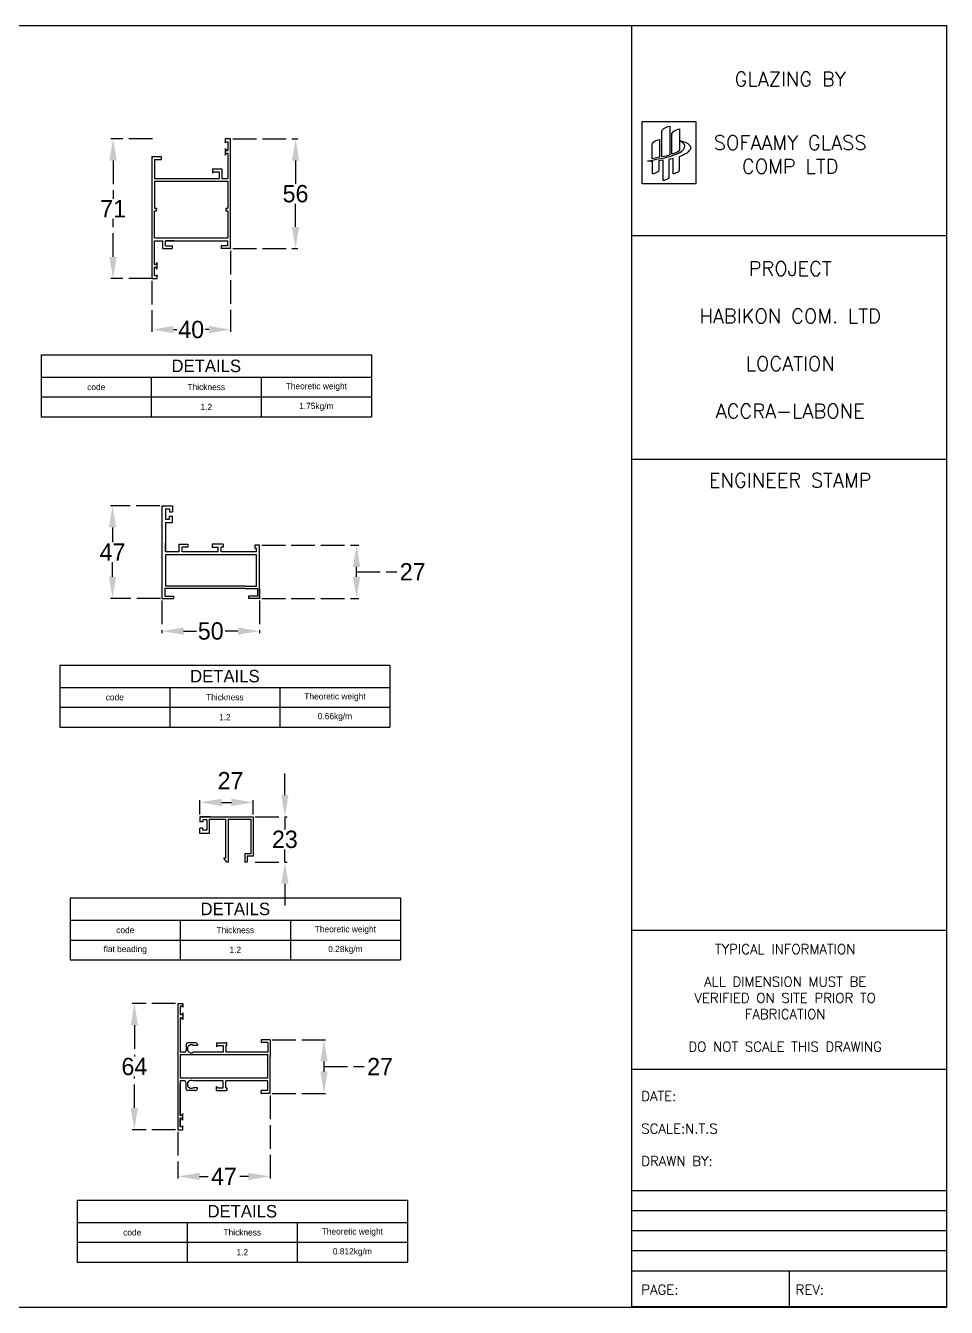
# Model space of a CAD drawing. Header units: millimetres. Extents: x -27371 to -844, y 11365 to 35579.
# Drawn here: x -13214 to -12747, y 11365 to 12015 of the extents above; entities that cross this region are included whole.
import ezdxf

# ---------------------------------------------------------------- set-up
doc = ezdxf.new("R2010")
doc.units = ezdxf.units.MM
doc.linetypes.add('ACAD_ISO02W100', pattern=[15, 12, -3])
doc.linetypes.add('ACAD_ISO12W100', pattern=[21, 12, -3, 0, -3, 0, -3])
doc.layers.get('Defpoints').update_dxf_attribs({"color": 140})
doc.styles.add('Annotative', font='romans.shx')
doc.dimstyles.new('1-1', dxfattribs={"dimscale": 1.1, "dimtxt": 3, "dimasz": 1.5, "dimexe": 1, "dimexo": 1, "dimtad": 0, "dimtih": 1, "dimtoh": 1, "dimdec": 1, "dimdsep": 46, "dimtxsty": 'Standard', "dimcen": 2.5, "dimclrd": 1, "dimclre": 1, "dimclrt": 7, "dimadec": 0, "dimazin": 0, "dimtfac": 1, "dimtdec": 1, "dimtmove": 1, "dimatfit": 3, "dimfxl": 1, "dimlwd": -1, "dimlwe": -1, "dimarcsym": 0})

# ---------------------------------------------------------------- blocks, each defined once
blk = doc.blocks.new('L - OUTER')
at = {"color": 5}
for p, q in [((-49.5, 47), (-49.5, 0)), ((-49.5, 47), (-44.1, 47)), ((-44.1, 47), (-44.1, 43.9)), ((-47.7, 45.4), (-47.7, 40.16)), ((-47.7, 45.4), (-45.7, 45.4)), ((-47.7, 45.4), (-47.7, 40.16)), ((-47.7, 40.16), (-45.7, 40.16)), ((-45.7, 45.4), (-45.7, 43.9)), ((-45.7, 43.9), (-44.1, 43.9)), ((-45.7, 41.66), (-44.1, 41.66)), ((-45.7, 40.16), (-45.7, 41.66)), ((-44.1, 38.56), (-44.1, 41.66)), ((-47.7, 38.56), (-47.7, 23.63)), ((-47.7, 38.56), (-44.1, 38.56)), ((-47.7, 23.63), (-47.7, 28.2)), ((-47.7, 26.7), (-47.7, 23.63)), ((-40.75, 27.5), (-36.29, 27.5)), ((-40.75, 26), (-40.75, 27.5)), ((-36.29, 27.5), (-36.29, 26)), ((-18.52, 27.5), (-23.99, 27.5)), ((-23.99, 27.5), (-23.99, 26)), ((-18.52, 27.5), (-18.52, 26)), ((0, 27), (-2.46, 27)), ((-2.46, 27), (-2.46, 25.5)), ((0, 0), (0, 27)), ((0, 25.5), (0, 27)), ((0, 23.63), (0, 26.11)), ((-40.75, 23.63), (-47.7, 23.63)), ((-44.1, 23.63), (-47.7, 23.63)), ((-47.7, 22.13), (-47.7, 6.2)), ((-1.5, 22.13), (-47.7, 22.13)), ((-40.75, 23.63), (-40.75, 26)), ((-39.25, 23.63), (-39.25, 26)), ((-36.29, 26), (-39.25, 26)), ((-21.02, 23.63), (-39.25, 23.63)), ((-21.02, 23.63), (-37.11, 23.63)), ((-23.99, 26), (-21.02, 26)), ((-21.02, 23.63), (-21.02, 26)), ((-19.52, 23.63), (-19.52, 26)), ((-18.52, 26), (-19.52, 26)), ((-1.5, 23.63), (-19.52, 23.63)), ((-2.46, 25.5), (-1.5, 25.5)), ((-1.5, 23.63), (-1.5, 25.5)), ((-1.5, 23.63), (-1.5, 25.5)), ((-1.5, 6.2), (-1.5, 22.13)), ((-49.2, 0), (-43.6, 0)), ((-49.2, 0), (-43.6, 0)), ((-7.34, 5.1), (-48.1, 5.1)), ((-48.1, 5.1), (-48.1, 1.1)), ((-48.1, 1.1), (-43.6, 1.1)), ((-7.34, 6.2), (-47.7, 6.2)), ((-43.6, 1.1), (-43.6, 0)), ((-7.34, 6.2), (-1.5, 6.2)), ((-7.34, 5.1), (-1.1, 5.1)), ((-5.6, 1.1), (-5.6, 0)), ((-1.1, 1.1), (-5.6, 1.1)), ((0, 0), (-5.6, 0)), ((0, 0), (-5.6, 0)), ((-1.1, 5.1), (-1.1, 1.1)), ((0, 5.1), (0, 0)), ((-49.5, 0), (-47.7, 0)), ((-49.5, 0), (-47.7, 0))]:
    blk.add_line(p, q, dxfattribs=at)
blk = doc.blocks.new('BEADING')
at = {"color": 5}
for p, q in [((-22.8, 23), (4.2, 23)), ((-17.4, 23), (-22.8, 23)), ((-22.8, 23), (-22.8, 20.4)), ((-21.2, 20.4), (-22.8, 20.4)), ((-19.2, 21.4), (-21.2, 21.4)), ((-21.2, 21.4), (-21.2, 20.4)), ((-19.2, 21.4), (-19.2, 16.16)), ((-19.2, 21.4), (-19.2, 16.16)), ((-18, 21.8), (-9.7, 21.8)), ((-18, 21.8), (-18, 14.56)), ((-9.7, 21.8), (-9.7, 2)), ((-8.5, 21.8), (3, 21.8)), ((-8.5, 21.8), (-8.5, 0)), ((3, 21.8), (3, 4.2)), ((4.2, 23), (4.2, 3)), ((-21.2, 17.16), (-22.8, 17.16)), ((-22.8, 14.56), (-22.8, 17.16)), ((-18, 14.56), (-22.8, 14.56)), ((-21.2, 16.16), (-21.2, 17.16)), ((-19.2, 16.16), (-21.2, 16.16)), ((-9.7, 2), (-10.7, 2)), ((-9.1, 0), (-10.7, 2)), ((-8.5, 0), (-9.1, 0)), ((3, 4.2), (0, 4.2)), ((0, 4.2), (0, 0)), ((1.2, 0), (0, 0)), ((4.2, 3), (1.2, 3)), ((1.2, 3), (1.2, 0))]:
    blk.add_line(p, q, dxfattribs=at)
blk = doc.blocks.new('BIG-Z')
at = {"color": 5}
for p, q in [((-40, 70.8), (-37.2, 70.8)), ((-40, 15.2), (-40, 70.8)), ((-38.6, 69.4), (-38.6, 65)), ((-37.64, 69.4), (-38.6, 69.4)), ((-37.9, 65), (-38.6, 65)), ((-37.2, 66), (-37.9, 65)), ((-37.2, 68.9), (-37.64, 69.4)), ((-37.2, 70.8), (-37.2, 68.9)), ((-37.2, 70.1), (-37.2, 68.9)), ((-37.2, 66), (-37.2, 62.6)), ((-38.6, 63.6), (-38.6, 50.8)), ((-37.9, 63.6), (-38.6, 63.6)), ((-37.2, 62.6), (-37.9, 63.6)), ((-4.8, 61.84), (-4.8, 60.44)), ((0, 61.84), (-4.8, 61.84)), ((-1.4, 60.44), (-4.8, 60.44)), ((-1.4, 60.44), (-1.4, 50.8)), ((0, 61.84), (0, 0)), ((-35.6, 55.6), (-35.6, 50.8)), ((-30.8, 55.6), (-35.6, 55.6)), ((-34.2, 54.2), (-34.2, 50.8)), ((-31.52, 54.2), (-34.2, 54.2)), ((-30.8, 53.6), (-31.52, 54.2)), ((-30.8, 55.6), (-30.8, 53.6)), ((-35.6, 50.8), (-38.6, 50.8)), ((-38.6, 49.4), (-38.6, 35.7)), ((-23.31, 49.4), (-38.6, 49.4)), ((-1.4, 50.8), (-34.2, 50.8)), ((-1.4, 49.4), (-23.31, 49.4)), ((-1.4, 49.4), (-1.4, 35.7)), ((-37.6, 35.7), (-38.6, 35.7)), ((-38.6, 34.3), (-38.6, 20.6)), ((-37.6, 34.3), (-38.6, 34.3)), ((-37.6, 35.7), (-37.6, 34.3)), ((-2.4, 35.7), (-2.4, 35)), ((-1.4, 35.7), (-2.4, 35.7)), ((-2.4, 34.3), (-2.4, 35)), ((-2.4, 34.3), (-2.4, 35)), ((-1.4, 34.3), (-2.4, 34.3)), ((-1.4, 34.3), (-2.4, 34.3)), ((-1.4, 20.6), (-1.4, 34.3)), ((-1.4, 20.6), (-38.6, 20.6)), ((-23.31, 20.6), (-38.6, 20.6)), ((-40, 15.2), (-35.2, 15.2)), ((-34.2, 19.2), (-38.6, 19.2)), ((-38.6, 16.6), (-38.6, 19.2)), ((-38.6, 16.6), (-35.2, 16.6)), ((-35.2, 16.6), (-35.2, 15.2)), ((-6.95, 19.2), (-34.2, 19.2)), ((-11.35, 19.2), (-6.95, 19.2)), ((-6.95, 16.6), (-10.35, 16.6)), ((-10.35, 16.6), (-10.35, 15.2)), ((-5.55, 15.2), (-10.35, 15.2)), ((-6.95, 16.6), (-6.95, 19.2)), ((-1.4, 19.2), (-5.55, 19.2)), ((-5.55, 15.2), (-5.55, 19.2)), ((-1.4, 7.2), (-1.4, 19.2)), ((-2.8, 4.8), (-2.8, 8.2)), ((-2.8, 8.2), (-2.1, 7.2)), ((-2.1, 7.2), (-1.4, 7.2)), ((-2.8, 4.8), (-2.1, 5.8)), ((-2.8, 0), (-2.8, 1.9)), ((-2.8, 0.7), (-2.8, 1.9)), ((-2.8, 1.9), (-2.36, 1.4)), ((0, 0), (-2.8, 0)), ((-2.36, 1.4), (-1.4, 1.4)), ((-2.1, 5.8), (-1.4, 5.8)), ((-1.4, 1.4), (-1.4, 5.8))]:
    blk.add_line(p, q, dxfattribs=at)
blk = doc.blocks.new('SMALL - T')
at = {"color": 5}
for p, q in [((-27.2, 2), (-18.6, 2)), ((-27.2, 2), (-27.2, -2.6)), ((-25.8, 0.8), (-20.9, 0.8)), ((-25.8, 0.8), (-25.8, -2.6)), ((-20.9, 0.8), (-20.9, -20.4)), ((-19.5, 0.8), (-19.3, 0.8)), ((-19.5, 0.8), (-19.5, -43.6)), ((-7.7, 0.8), (-19.3, 0.8)), ((0, 2), (-18.6, 2)), ((-7.7, 0.8), (-7.7, -43.6)), ((-1.4, 0.8), (-6.3, 0.8)), ((-6.3, 0.8), (-6.3, -20.4)), ((-1.4, 0.8), (-1.4, -2.6)), ((0, 2), (0, -2.6)), ((-27.2, -2.6), (-25.8, -2.6)), ((0, -2.6), (-1.4, -2.6)), ((-24.3, -19.9), (-25.7, -19.9)), ((-25.7, -19.9), (-25.7, -20.4)), ((-25.7, -25.2), (-25.7, -20.4)), ((-25.7, -25.2), (-23.7, -25.2)), ((-24.3, -20.4), (-24.3, -19.9)), ((-24.3, -20.4), (-20.9, -20.4)), ((-24.3, -21.8), (-20.9, -21.8)), ((-24.3, -24.48), (-24.3, -21.8)), ((-23.7, -25.2), (-24.3, -24.48)), ((-20.9, -21.8), (-20.9, -36.93)), ((-2.9, -20.4), (-6.3, -20.4)), ((-6.3, -21.8), (-6.3, -36.93)), ((-2.9, -21.8), (-6.3, -21.8)), ((-3.5, -25.2), (-2.9, -24.48)), ((-1.5, -25.2), (-3.5, -25.2)), ((-2.9, -20.4), (-2.9, -19.9)), ((-2.9, -19.9), (-1.5, -19.9)), ((-2.9, -24.48), (-2.9, -21.8)), ((-1.5, -19.9), (-1.5, -20.4)), ((-1.5, -25.2), (-1.5, -20.4)), ((-19.5, -28.31), (-19.5, -43.6)), ((-25.7, -36.16), (-25.7, -39.74)), ((-24.84, -34.8), (-24.3, -34.8)), ((-24.3, -34.8), (-24.3, -36.93)), ((-7.7, -32.87), (-7.7, -43.6)), ((-7.7, -33.31), (-7.7, -43.6)), ((-2.9, -34.8), (-2.9, -36.93)), ((-2.36, -34.8), (-2.9, -34.8)), ((-1.5, -36.16), (-1.5, -39.74)), ((-45.6, -44.8), (-45.6, -42.2)), ((-45.6, -42.2), (-43.7, -42.2)), ((-45.6, -44.8), (18.4, -44.8)), ((-44.9, -42.2), (-43.7, -42.2)), ((-43.7, -42.2), (-44.2, -42.64)), ((-44.2, -42.64), (-44.2, -43.6)), ((-44.2, -43.6), (-39.8, -43.6)), ((-40.8, -42.2), (-37.4, -42.2)), ((-40.8, -42.2), (-39.8, -42.9)), ((-39.8, -42.9), (-39.8, -43.6)), ((-37.4, -42.2), (-38.4, -42.9)), ((-38.4, -42.9), (-38.4, -43.6)), ((-38.4, -43.6), (-20.9, -43.6)), ((-24.84, -40.6), (-21.76, -40.6)), ((-20.9, -41.46), (-20.9, -43.6)), ((-19.5, -43.6), (-17.9, -43.6)), ((-17.9, -43.6), (-7.7, -43.6)), ((-6.3, -41.46), (-6.3, -43.6)), ((-6.3, -43.6), (11.2, -43.6)), ((-2.36, -40.6), (-5.44, -40.6)), ((11.2, -43.6), (-4.9, -43.6)), ((13.6, -42.2), (10.2, -42.2)), ((10.2, -42.2), (11.2, -42.9)), ((11.2, -42.9), (11.2, -43.6)), ((13.6, -42.2), (12.6, -42.9)), ((12.6, -42.9), (12.6, -43.6)), ((12.6, -43.6), (17, -43.6)), ((17, -43.6), (12.6, -43.6)), ((18.4, -42.2), (16.5, -42.2)), ((17.7, -42.2), (16.5, -42.2)), ((16.5, -42.2), (17, -42.64)), ((17, -42.64), (17, -43.6)), ((18.4, -44.8), (18.4, -42.2))]:
    blk.add_line(p, q, dxfattribs=at)
for centre, radius, start, end in [((-24.29, -36.1), 1.41, 112.90615, 182.4603), ((-22.6, -37.97), 1.99, 148.53616, 31.46384), ((-4.6, -37.97), 1.99, 148.53616, 31.46384), ((-2.91, -36.1), 1.41, 357.5397, 67.09385), ((-24.84, -39.74), 0.861, 180, 270), ((-21.76, -41.46), 0.861, 0, 90), ((-5.44, -41.46), 0.861, 90, 180), ((-2.36, -39.74), 0.861, 270, 0)]:
    blk.add_arc(centre, radius, start, end, dxfattribs=at)
blk = doc.blocks.new('*D62')
at = {"color": 3, "linetype": 'ACAD_ISO02W100', "transparency": 16777216}
for p, q in [((-13149.75, 11957.14), (-13170.77, 11957.14)), ((-13169.67, 11946.14), (-13169.67, 11926.83)), ((-13169.67, 11897.34), (-13169.67, 11916.65)), ((-13149.75, 11886.34), (-13170.77, 11886.34))]:
    blk.add_line(p, q, dxfattribs=at)
at = {"color": 3, "linetype": 'ACAD_ISO12W100', "transparency": 16777216}
for points in [[(-13171.5, 11946.14), (-13167.83, 11946.14), (-13169.67, 11957.14)], [(-13171.5, 11897.34), (-13167.83, 11897.34), (-13169.67, 11886.34)]]:
    blk.add_solid(points, dxfattribs=at)
at = {"layer": 'Defpoints', "color": 0, "linetype": 'ACAD_ISO12W100', "transparency": 16777216}
for p in [(-13169.67, 11957.14), (-13148.65, 11957.14), (-13148.65, 11886.34)]:
    blk.add_point(p, dxfattribs=at)
at = {"color": 7, "linetype": 'ACAD_ISO12W100', "transparency": 16777216, "insert": (-13169.67, 11921.74), "char_height": 8.8, "attachment_point": 5}
blk.add_mtext('71', dxfattribs=at)
blk = doc.blocks.new('*D63')
at = {"color": 3, "linetype": 'ACAD_ISO02W100', "transparency": 16777216}
for p, q in [((-13108.95, 11957.14), (-13076.04, 11957.14)), ((-13077.14, 11946.14), (-13077.14, 11934.43)), ((-13077.14, 11912.54), (-13077.14, 11924.25)), ((-13108.95, 11901.54), (-13076.04, 11901.54))]:
    blk.add_line(p, q, dxfattribs=at)
at = {"color": 3, "linetype": 'ACAD_ISO12W100', "transparency": 16777216}
for points in [[(-13078.97, 11946.14), (-13075.3, 11946.14), (-13077.14, 11957.14)], [(-13078.97, 11912.54), (-13075.3, 11912.54), (-13077.14, 11901.54)]]:
    blk.add_solid(points, dxfattribs=at)
at = {"layer": 'Defpoints', "color": 0, "linetype": 'ACAD_ISO12W100', "transparency": 16777216}
for p in [(-13110.05, 11957.14), (-13077.14, 11957.14), (-13110.05, 11901.54)]:
    blk.add_point(p, dxfattribs=at)
at = {"color": 7, "linetype": 'ACAD_ISO12W100', "transparency": 16777216, "insert": (-13077.14, 11929.34), "char_height": 8.8, "attachment_point": 5}
blk.add_mtext('56', dxfattribs=at)
blk = doc.blocks.new('*D64')
at = {"color": 3, "linetype": 'ACAD_ISO02W100', "transparency": 16777216}
for p, q in [((-13110.05, 11900.44), (-13110.05, 11859.36)), ((-13150.05, 11885.24), (-13150.05, 11859.36)), ((-13139.05, 11860.46), (-13137.33, 11860.46)), ((-13121.05, 11860.46), (-13122.76, 11860.46))]:
    blk.add_line(p, q, dxfattribs=at)
at = {"color": 3, "linetype": 'ACAD_ISO12W100', "transparency": 16777216}
for points in [[(-13139.05, 11862.3), (-13139.05, 11858.63), (-13150.05, 11860.46)], [(-13121.05, 11862.3), (-13121.05, 11858.63), (-13110.05, 11860.46)]]:
    blk.add_solid(points, dxfattribs=at)
at = {"layer": 'Defpoints', "color": 0, "linetype": 'ACAD_ISO12W100', "transparency": 16777216}
for p in [(-13110.05, 11901.54), (-13150.05, 11886.34), (-13110.05, 11860.46)]:
    blk.add_point(p, dxfattribs=at)
at = {"color": 7, "linetype": 'ACAD_ISO12W100', "transparency": 16777216, "insert": (-13130.05, 11860.46), "char_height": 8.8, "attachment_point": 5}
blk.add_mtext('40', dxfattribs=at)
blk = doc.blocks.new('*D65')
at = {"color": 3, "linetype": 'ACAD_ISO02W100', "transparency": 16777216}
for p, q in [((-13146, 11771.11), (-13171.06, 11771.11)), ((-13169.96, 11760.11), (-13169.96, 11752.69)), ((-13169.96, 11735.11), (-13169.96, 11742.52)), ((-13145.7, 11724.11), (-13171.06, 11724.11))]:
    blk.add_line(p, q, dxfattribs=at)
at = {"color": 3, "linetype": 'ACAD_ISO12W100', "transparency": 16777216}
for points in [[(-13171.8, 11760.11), (-13168.13, 11760.11), (-13169.96, 11771.11)], [(-13171.8, 11735.11), (-13168.13, 11735.11), (-13169.96, 11724.11)]]:
    blk.add_solid(points, dxfattribs=at)
at = {"layer": 'Defpoints', "color": 0, "linetype": 'ACAD_ISO12W100', "transparency": 16777216}
for p in [(-13144.9, 11771.11), (-13169.96, 11724.11), (-13144.6, 11724.11)]:
    blk.add_point(p, dxfattribs=at)
at = {"color": 7, "linetype": 'ACAD_ISO12W100', "transparency": 16777216, "insert": (-13169.96, 11747.61), "char_height": 8.8, "attachment_point": 5}
blk.add_mtext('47', dxfattribs=at)
blk = doc.blocks.new('*D66')
at = {"color": 3, "linetype": 'ACAD_ISO02W100', "transparency": 16777216}
for p, q in [((-13094.3, 11751.11), (-13045.07, 11751.11)), ((-13046.17, 11735.11), (-13046.17, 11740.11)), ((-13046.17, 11737.61), (-13027.12, 11737.61)), ((-13027.12, 11737.61), (-13025.75, 11737.61)), ((-13094.3, 11724.11), (-13045.07, 11724.11))]:
    blk.add_line(p, q, dxfattribs=at)
at = {"color": 3, "linetype": 'ACAD_ISO12W100', "transparency": 16777216}
for points in [[(-13048, 11740.11), (-13044.33, 11740.11), (-13046.17, 11751.11)], [(-13048, 11735.11), (-13044.33, 11735.11), (-13046.17, 11724.11)]]:
    blk.add_solid(points, dxfattribs=at)
at = {"layer": 'Defpoints', "color": 0, "linetype": 'ACAD_ISO12W100', "transparency": 16777216}
for p in [(-13095.4, 11751.11), (-13046.17, 11751.11), (-13095.4, 11724.11)]:
    blk.add_point(p, dxfattribs=at)
at = {"color": 7, "linetype": 'ACAD_ISO12W100', "transparency": 16777216, "insert": (-13017.73, 11737.61), "char_height": 8.8, "attachment_point": 5}
blk.add_mtext('27', dxfattribs=at)
blk = doc.blocks.new('*D67')
at = {"color": 3, "linetype": 'ACAD_ISO02W100', "transparency": 16777216}
for p, q in [((-13144.9, 11723.01), (-13144.9, 11706.46)), ((-13095.4, 11723.01), (-13095.4, 11706.46)), ((-13133.9, 11707.56), (-13127.44, 11707.56)), ((-13106.4, 11707.56), (-13112.87, 11707.56))]:
    blk.add_line(p, q, dxfattribs=at)
at = {"color": 3, "linetype": 'ACAD_ISO12W100', "transparency": 16777216}
for points in [[(-13133.9, 11709.39), (-13133.9, 11705.72), (-13144.9, 11707.56)], [(-13106.4, 11709.39), (-13106.4, 11705.72), (-13095.4, 11707.56)]]:
    blk.add_solid(points, dxfattribs=at)
at = {"layer": 'Defpoints', "color": 0, "linetype": 'ACAD_ISO12W100', "transparency": 16777216}
for p in [(-13144.9, 11724.11), (-13095.4, 11724.11), (-13144.9, 11707.56)]:
    blk.add_point(p, dxfattribs=at)
at = {"color": 7, "linetype": 'ACAD_ISO12W100', "transparency": 16777216, "insert": (-13120.15, 11707.56), "char_height": 8.8, "attachment_point": 5}
blk.add_mtext('50', dxfattribs=at)
blk = doc.blocks.new('*D68')
at = {"color": 3, "linetype": 'ACAD_ISO02W100', "transparency": 16777216}
for p, q in [((-13125.68, 11614.51), (-13125.68, 11621.79)), ((-13114.68, 11620.69), (-13109.68, 11620.69)), ((-13098.68, 11614.51), (-13098.68, 11621.79))]:
    blk.add_line(p, q, dxfattribs=at)
at = {"color": 3, "linetype": 'ACAD_ISO12W100', "transparency": 16777216}
for points in [[(-13114.68, 11622.53), (-13114.68, 11618.86), (-13125.68, 11620.69)], [(-13109.68, 11622.53), (-13109.68, 11618.86), (-13098.68, 11620.69)]]:
    blk.add_solid(points, dxfattribs=at)
at = {"layer": 'Defpoints', "color": 0, "linetype": 'ACAD_ISO12W100', "transparency": 16777216}
for p in [(-13098.68, 11620.69), (-13125.68, 11613.41), (-13098.68, 11613.41)]:
    blk.add_point(p, dxfattribs=at)
at = {"color": 7, "linetype": 'ACAD_ISO12W100', "transparency": 16777216, "insert": (-13110.12, 11631.69), "char_height": 8.8, "attachment_point": 5}
blk.add_mtext('27', dxfattribs=at)
blk = doc.blocks.new('*D69')
at = {"color": 3, "linetype": 'ACAD_ISO02W100', "transparency": 16777216}
for p, q in [((-13082.54, 11624.41), (-13082.54, 11635.41)), ((-13097.58, 11613.41), (-13081.44, 11613.41)), ((-13082.54, 11613.41), (-13082.54, 11607)), ((-13082.54, 11590.41), (-13082.54, 11596.83)), ((-13097.58, 11590.41), (-13081.44, 11590.41)), ((-13082.54, 11579.41), (-13082.54, 11568.41))]:
    blk.add_line(p, q, dxfattribs=at)
at = {"color": 3, "linetype": 'ACAD_ISO12W100', "transparency": 16777216}
for points in [[(-13084.37, 11624.41), (-13080.7, 11624.41), (-13082.54, 11613.41)], [(-13084.37, 11579.41), (-13080.7, 11579.41), (-13082.54, 11590.41)]]:
    blk.add_solid(points, dxfattribs=at)
at = {"layer": 'Defpoints', "color": 0, "linetype": 'ACAD_ISO12W100', "transparency": 16777216}
for p in [(-13098.68, 11613.41), (-13098.68, 11590.41), (-13082.54, 11590.41)]:
    blk.add_point(p, dxfattribs=at)
at = {"color": 7, "linetype": 'ACAD_ISO12W100', "transparency": 16777216, "insert": (-13082.54, 11601.91), "char_height": 8.8, "attachment_point": 5}
blk.add_mtext('23', dxfattribs=at)
blk = doc.blocks.new('*D70')
at = {"color": 3, "linetype": 'ACAD_ISO02W100', "transparency": 16777216}
for p, q in [((-13137.94, 11518.7), (-13159.98, 11518.7)), ((-13158.88, 11507.7), (-13158.88, 11491.79)), ((-13158.88, 11465.7), (-13158.88, 11481.61)), ((-13137.94, 11454.7), (-13159.98, 11454.7))]:
    blk.add_line(p, q, dxfattribs=at)
at = {"color": 3, "linetype": 'ACAD_ISO12W100', "transparency": 16777216}
for points in [[(-13160.72, 11507.7), (-13157.05, 11507.7), (-13158.88, 11518.7)], [(-13160.72, 11465.7), (-13157.05, 11465.7), (-13158.88, 11454.7)]]:
    blk.add_solid(points, dxfattribs=at)
at = {"layer": 'Defpoints', "color": 0, "linetype": 'ACAD_ISO12W100', "transparency": 16777216}
for p in [(-13136.84, 11518.7), (-13158.88, 11454.7), (-13136.84, 11454.7)]:
    blk.add_point(p, dxfattribs=at)
at = {"color": 7, "linetype": 'ACAD_ISO12W100', "transparency": 16777216, "insert": (-13158.88, 11486.7), "char_height": 8.8, "attachment_point": 5}
blk.add_mtext('64', dxfattribs=at)
blk = doc.blocks.new('*D71')
at = {"color": 3, "linetype": 'ACAD_ISO02W100', "transparency": 16777216}
for p, q in [((-13088.94, 11500.3), (-13061.62, 11500.3)), ((-13062.72, 11489.3), (-13062.72, 11484.1)), ((-13062.72, 11486.7), (-13043.67, 11486.7)), ((-13043.67, 11486.7), (-13042.3, 11486.7)), ((-13088.94, 11473.1), (-13061.62, 11473.1))]:
    blk.add_line(p, q, dxfattribs=at)
at = {"color": 3, "linetype": 'ACAD_ISO12W100', "transparency": 16777216}
for points in [[(-13064.55, 11489.3), (-13060.88, 11489.3), (-13062.72, 11500.3)], [(-13064.55, 11484.1), (-13060.88, 11484.1), (-13062.72, 11473.1)]]:
    blk.add_solid(points, dxfattribs=at)
at = {"layer": 'Defpoints', "color": 0, "linetype": 'ACAD_ISO12W100', "transparency": 16777216}
for p in [(-13090.04, 11500.3), (-13090.04, 11473.1), (-13062.72, 11473.1)]:
    blk.add_point(p, dxfattribs=at)
at = {"color": 7, "linetype": 'ACAD_ISO12W100', "transparency": 16777216, "insert": (-13034.28, 11486.7), "char_height": 8.8, "attachment_point": 5}
blk.add_mtext('27', dxfattribs=at)
blk = doc.blocks.new('*D72')
at = {"color": 3, "linetype": 'ACAD_ISO02W100', "transparency": 16777216}
for p, q in [((-13090.04, 11472), (-13090.04, 11429.91)), ((-13136.84, 11453.6), (-13136.84, 11429.91)), ((-13125.84, 11431.01), (-13121.46, 11431.01)), ((-13101.04, 11431.01), (-13105.42, 11431.01))]:
    blk.add_line(p, q, dxfattribs=at)
at = {"color": 3, "linetype": 'ACAD_ISO12W100', "transparency": 16777216}
for points in [[(-13125.84, 11432.84), (-13125.84, 11429.17), (-13136.84, 11431.01)], [(-13101.04, 11432.84), (-13101.04, 11429.17), (-13090.04, 11431.01)]]:
    blk.add_solid(points, dxfattribs=at)
at = {"layer": 'Defpoints', "color": 0, "linetype": 'ACAD_ISO12W100', "transparency": 16777216}
for p in [(-13090.04, 11473.1), (-13136.84, 11454.7), (-13090.04, 11431.01)]:
    blk.add_point(p, dxfattribs=at)
at = {"color": 7, "linetype": 'ACAD_ISO12W100', "transparency": 16777216, "insert": (-13113.44, 11431.01), "char_height": 8.8, "attachment_point": 5}
blk.add_mtext('47', dxfattribs=at)
blk = doc.blocks.new('*T95')
at = {"color": 0, "linetype": 'ByBlock', "lineweight": -2, "ltscale": 1.3, "transparency": 16777216}
for p, q in [((0, 0), (167.45, 0)), ((0, 0), (0, -31.43)), ((167.45, 0), (167.45, -31.43)), ((0, -11.31), (167.45, -11.31)), ((55.82, -11.31), (55.82, -31.43)), ((111.63, -11.31), (111.63, -31.43)), ((0, -21.37), (167.45, -21.37)), ((0, -31.43), (167.45, -31.43))]:
    blk.add_line(p, q, dxfattribs=at)
at = {"color": 0, "ltscale": 1.3, "transparency": 16777216, "attachment_point": 5}
for s, insert, char_height, width in [('DETAILS', (83.72, -5.65), 6.33, 166.5073), ('code', (27.91, -16.34), 3.165, 54.8771), ('Thickness', (83.72, -16.34), 3.165, 54.8771), ('Theoretic weight', (139.54, -16.34), 3.1649, 54.8771), ('1.2', (83.72, -26.4), 3.165, 54.8771), ('1.75kg/m', (139.54, -26.4), 3.165, 54.8771)]:
    blk.add_mtext(s, dxfattribs=dict(at, insert=insert, char_height=char_height, width=width))
blk = doc.blocks.new('*T96')
at = {"color": 0, "linetype": 'ByBlock', "lineweight": -2, "ltscale": 1.3, "transparency": 16777216}
for p, q in [((0, 0), (167.45, 0)), ((0, 0), (0, -31.43)), ((167.45, 0), (167.45, -31.43)), ((0, -11.31), (167.45, -11.31)), ((55.82, -11.31), (55.82, -31.43)), ((111.63, -11.31), (111.63, -31.43)), ((0, -21.37), (167.45, -21.37)), ((0, -31.43), (167.45, -31.43))]:
    blk.add_line(p, q, dxfattribs=at)
at = {"color": 0, "ltscale": 1.3, "transparency": 16777216, "attachment_point": 5}
for s, insert, char_height, width in [('DETAILS', (83.72, -5.65), 6.33, 166.5073), ('code', (27.91, -16.34), 3.165, 54.8771), ('Thickness', (83.72, -16.34), 3.165, 54.8771), ('Theoretic weight', (139.54, -16.34), 3.1649, 54.8771), ('1.2', (83.72, -26.4), 3.165, 54.8771), ('0.66kg/m', (139.54, -26.4), 3.165, 54.8771)]:
    blk.add_mtext(s, dxfattribs=dict(at, insert=insert, char_height=char_height, width=width))
blk = doc.blocks.new('*T97')
at = {"color": 0, "linetype": 'ByBlock', "lineweight": -2, "ltscale": 1.3, "transparency": 16777216}
for p, q in [((0, 0), (167.45, 0)), ((0, 0), (0, -31.43)), ((167.45, 0), (167.45, -31.43)), ((0, -11.31), (167.45, -11.31)), ((55.82, -11.31), (55.82, -31.43)), ((111.63, -11.31), (111.63, -31.43)), ((0, -21.37), (167.45, -21.37)), ((0, -31.43), (167.45, -31.43))]:
    blk.add_line(p, q, dxfattribs=at)
at = {"color": 0, "ltscale": 1.3, "transparency": 16777216, "attachment_point": 5}
for s, insert, char_height, width in [('DETAILS', (83.72, -5.65), 6.33, 166.5073), ('code', (27.91, -16.34), 3.165, 54.8771), ('Thickness', (83.72, -16.34), 3.165, 54.8771), ('Theoretic weight', (139.54, -16.34), 3.1649, 54.8771), ('flat beading', (27.91, -26.4), 3.1649, 54.8771), ('1.2', (83.72, -26.4), 3.165, 54.8771), ('0.28kg/m', (139.54, -26.4), 3.165, 54.8771)]:
    blk.add_mtext(s, dxfattribs=dict(at, insert=insert, char_height=char_height, width=width))
blk = doc.blocks.new('*T98')
at = {"color": 0, "linetype": 'ByBlock', "lineweight": -2, "ltscale": 1.3, "transparency": 16777216}
for p, q in [((0, 0), (167.45, 0)), ((0, 0), (0, -31.43)), ((167.45, 0), (167.45, -31.43)), ((0, -11.31), (167.45, -11.31)), ((55.82, -11.31), (55.82, -31.43)), ((111.63, -11.31), (111.63, -31.43)), ((0, -21.37), (167.45, -21.37)), ((0, -31.43), (167.45, -31.43))]:
    blk.add_line(p, q, dxfattribs=at)
at = {"color": 0, "ltscale": 1.3, "transparency": 16777216, "attachment_point": 5}
for s, insert, char_height, width in [('DETAILS', (83.72, -5.65), 6.33, 166.5073), ('code', (27.91, -16.34), 3.165, 54.8771), ('Thickness', (83.72, -16.34), 3.165, 54.8771), ('Theoretic weight', (139.54, -16.34), 3.1649, 54.8771), ('1.2', (83.72, -26.4), 3.165, 54.8771), ('0.812kg/m', (139.54, -26.4), 3.165, 54.8771)]:
    blk.add_mtext(s, dxfattribs=dict(at, insert=insert, char_height=char_height, width=width))

msp = doc.modelspace()

# ---------------------------------------------------------------- linework, layer by layer
at = {"ltscale": 1.3}
for p, q in [((-12906.67, 11908.11), (-12747.07, 11908.11)), ((-12906.67, 11794.69), (-12747.07, 11794.69)), ((-12906.67, 11555.93), (-12747.07, 11555.93)), ((-12906.67, 11485.35), (-12747.07, 11485.35)), ((-12906.67, 11423.8), (-12747.07, 11423.8)), ((-12906.67, 11413.65), (-12747.07, 11413.65)), ((-12906.67, 11403.5), (-12747.07, 11403.5)), ((-12906.67, 11393.35), (-12747.07, 11393.35)), ((-12906.67, 11383.2), (-12747.07, 11383.2)), ((-12826.87, 11383.2), (-12826.87, 11364.93))]:
    msp.add_line(p, q, dxfattribs=at)
for points in [[(-13832.27, 12014.6), (-12747.07, 12014.6), (-12747.07, 11364.6), (-13832.27, 11364.6)], [(-12906.67, 12014.6), (-12747.07, 12014.6), (-12747.07, 11364.93), (-12906.67, 11364.93)]]:
    msp.add_lwpolyline(points, close=True, dxfattribs=at)
at = {"color": 0, "linetype": 'Continuous', "lineweight": 25}
msp.add_lwpolyline([(-12901.32, 11934.41), (-12901.32, 11965.99), (-12874.15, 11965.99), (-12874.15, 11934.41)], close=True, dxfattribs=at)
for points in [[(-12891.31, 11948.06), (-12891.31, 11961.36), (-12890.3, 11962.39), (-12889.09, 11963.11), (-12888.21, 11963.44), (-12887.29, 11963.61), (-12887.29, 11949.05), (-12888.07, 11948.73), (-12889.15, 11948.47), (-12890.26, 11948.2), (-12891.31, 11948.06)], [(-12886.23, 11949.48), (-12886.23, 11959.93), (-12885.41, 11960.84), (-12884.47, 11961.51), (-12883.51, 11961.95), (-12882.43, 11962.21), (-12882.43, 11951.11), (-12883.2, 11950.64), (-12884.26, 11950.17), (-12885.27, 11949.73), (-12886.23, 11949.48)], [(-12898, 11946.08), (-12896.9, 11946.28), (-12895.93, 11946.44), (-12894.71, 11946.66), (-12893.2, 11946.97), (-12891.96, 11947.23), (-12890.76, 11947.44), (-12889.33, 11947.7), (-12888.11, 11948.06), (-12886.73, 11948.48), (-12885.56, 11948.87), (-12884.14, 11949.35), (-12882.98, 11949.93), (-12881.97, 11950.45), (-12881.23, 11951.02), (-12880.45, 11951.77), (-12880, 11952.47), (-12879.84, 11953.03), (-12879.77, 11953.59), (-12879.82, 11954.03), (-12880.06, 11954.5), (-12880.32, 11954.83), (-12880.64, 11955.13), (-12880.99, 11955.44), (-12881.34, 11955.67), (-12881.66, 11955.83), (-12881.9, 11955.94), (-12881.92, 11956), (-12881.91, 11956.06), (-12881.87, 11956.1), (-12881.79, 11956.11), (-12881.24, 11956.06), (-12880.74, 11955.92), (-12880.17, 11955.7), (-12879.56, 11955.49), (-12878.9, 11955.13), (-12878.27, 11954.79), (-12877.74, 11954.37), (-12877.33, 11954.05), (-12877.02, 11953.63), (-12876.86, 11953.17), (-12876.83, 11952.74), (-12876.87, 11952.33), (-12877.02, 11951.84), (-12877.3, 11951.4), (-12877.61, 11951.05), (-12878.01, 11950.61), (-12878.74, 11949.98), (-12879.83, 11949.35), (-12880.89, 11948.78), (-12882.53, 11948.09), (-12882.53, 11941.35), (-12882.7, 11940.85), (-12883, 11940.47), (-12883.46, 11940.16), (-12884.04, 11939.9), (-12884.74, 11939.59), (-12885.23, 11939.48), (-12885.61, 11939.47), (-12885.61, 11947.25), (-12887.76, 11946.73), (-12887.76, 11937.62), (-12888.08, 11937.08), (-12888.53, 11936.78), (-12889.29, 11936.47), (-12889.86, 11936.23), (-12890.19, 11936.11), (-12890.72, 11936.06), (-12890.72, 11946.36), (-12892.97, 11946.03), (-12892.97, 11940.99), (-12893.43, 11940.54), (-12893.98, 11940.13), (-12894.48, 11939.87), (-12895.14, 11939.59), (-12895.67, 11939.46), (-12896.12, 11939.46), (-12896.12, 11945.82), (-12897.28, 11945.74), (-12898.16, 11945.79), (-12898.53, 11945.83), (-12898.64, 11945.89), (-12898, 11946.08)], [(-12896.34, 11947.13), (-12896.34, 11954.65), (-12895.88, 11955.34), (-12894.82, 11956.11), (-12893.72, 11956.54), (-12892.59, 11956.83), (-12892.59, 11947.89), (-12896.34, 11947.13)]]:
    msp.add_lwpolyline(points, dxfattribs=at)

# ---------------------------------------------------------------- block references
at = {"xscale": -1}
msp.add_blockref('BIG-Z', (-13150.05, 11886.34), dxfattribs=at)
for name, p in [('*T95', (-13206.12, 11847.65)), ('L - OUTER', (-13095.4, 11724.11)), ('*T96', (-13196.69, 11690.33)), ('BEADING', (-13102.88, 11590.41)), ('*T97', (-13191.4, 11572.26)), ('*T98', (-13187.87, 11418.95))]:
    msp.add_blockref(name, p)
at = {"rotation": 270}
msp.add_blockref('SMALL - T', (-13092.04, 11473.1), dxfattribs=at)

# ---------------------------------------------------------------- texts
at = {"ltscale": 1.3, "attachment_point": 1, "style": 'Annotative'}
for s, insert, char_height, width in [('\\pxqc;GLAZING BY', (-12881.65, 11991.09), 7.2281, 110.7171), ('\\pxqc;SOFAAMY GLASS COMP LTD', (-12881.65, 11958.87), 7.2281, 110.7171), ('\\pxqc;PROJECT \\P\\pq*;\\P\\pqc;HABIKON COM. LTD\\P \\PLOCATION\\P\\PACCRA-LABONE', (-12881.65, 11895.02), 7.2281, 110.7171), ('\\pxqc;ENGINEER STAMP', (-12881.65, 11787.67), 7.2281, 110.7171), ('\\pxqc;TYPICAL INFORMATION\\P\\PALL DIMENSION MUST BE VERIFIED ON SITE PRIOR TO FABRICATION\\P\\PDO NOT SCALE THIS DRAWING', (-12887.69, 11548.74), 4.9458, 117.7043), ('\\pxql;DATE:\\P\\PSCALE:N.T.S\\P\\PDRAWN BY:', (-12901.82, 11474.21), 4.9458, 117.7043), ('\\pxql;PAGE:', (-12901.82, 11376.05), 4.9458, 117.7043), ('\\pxql;REV:', (-12823.53, 11376.05), 4.946, 117.7043)]:
    msp.add_mtext(s, dxfattribs=dict(at, insert=insert, char_height=char_height, width=width))

# ---------------------------------------------------------------- dimensions: what is measured, and where the dimension line sits
at = {"color": 3, "linetype": 'ACAD_ISO12W100'}
for base, p1, p2, picture, middle in [((-13169.67, 11957.14), (-13148.65, 11886.34), (-13148.65, 11957.14), '*D62', (-13169.67, 11921.74)), ((-13077.14, 11957.14), (-13110.05, 11901.54), (-13110.05, 11957.14), '*D63', (-13077.14, 11929.34)), ((-13169.96, 11724.11), (-13144.9, 11771.11), (-13144.6, 11724.11), '*D65', (-13169.96, 11747.61)), ((-13046.17, 11751.11), (-13095.4, 11724.11), (-13095.4, 11751.11), '*D66', (-13025.06, 11737.61)), ((-13082.54, 11590.41), (-13098.68, 11613.41), (-13098.68, 11590.41), '*D69', (-13082.54, 11601.91)), ((-13158.88, 11454.7), (-13136.84, 11518.7), (-13136.84, 11454.7), '*D70', (-13158.88, 11486.7)), ((-13062.72, 11473.1), (-13090.04, 11500.3), (-13090.04, 11473.1), '*D71', (-13041.61, 11486.7))]:
    dim = msp.add_linear_dim(base=base, p1=p1, p2=p2, angle=90, dimstyle='1-1', override={"dimtxt": 8, "dimasz": 10, "dimdec": 0, "dimclrd": 3, "dimclre": 3}, dxfattribs=at)
    dim.commit()
    dim.dimension.update_dxf_attribs({"geometry": picture, "text_midpoint": middle})
for base, p1, p2, picture, middle in [((-13110.05, 11860.46), (-13150.05, 11886.34), (-13110.05, 11901.54), '*D64', (-13130.05, 11860.46)), ((-13144.90372116, 11707.55741872), (-13095.40372116, 11724.10566958), (-13144.90372116, 11724.10566958), '*D67', (-13120.15372116, 11707.55741872)), ((-13098.68, 11620.69), (-13125.68, 11613.41), (-13098.68, 11613.41), '*D68', (-13110.12, 11631.69)), ((-13090.04, 11431.01), (-13136.84, 11454.7), (-13090.04, 11473.1), '*D72', (-13113.44, 11431.01))]:
    dim = msp.add_linear_dim(base=base, p1=p1, p2=p2, dimstyle='1-1', override={"dimtxt": 8, "dimasz": 10, "dimdec": 0, "dimclrd": 3, "dimclre": 3}, dxfattribs=at)
    dim.commit()
    dim.dimension.update_dxf_attribs({"geometry": picture, "text_midpoint": middle})

doc.saveas('drawing.dxf')
